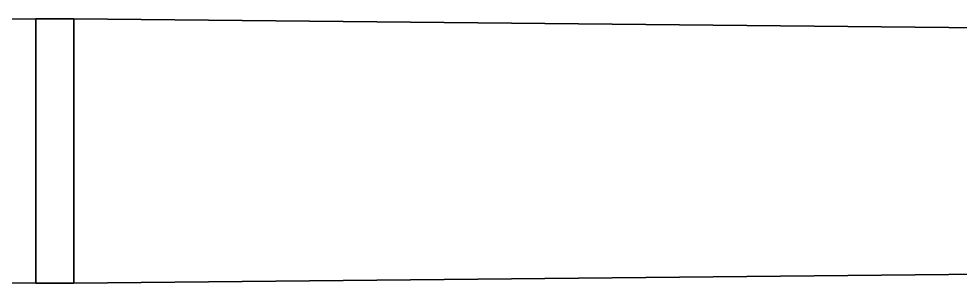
# Model space of a CAD drawing. Extents: x 377 to 822, y 181 to 641.
# Drawn here: x 437.18 to 479.06, y 414.62 to 426.38 of the extents above; entities that cross this region are included whole.
import ezdxf

# ---------------------------------------------------------------- set-up
doc = ezdxf.new("R2010")
doc.units = 0

msp = doc.modelspace()

# ---------------------------------------------------------------- linework, layer by layer
at = {"color": 7, "lineweight": 35}
for p, q in [((404.129, 426.1), (437.929, 426.38)), ((514.579, 425.65), (439.629, 426.38)), ((514.579, 415.35), (439.629, 414.62)), ((404.129, 414.9), (437.929, 414.62))]:
    msp.add_line(p, q, dxfattribs=at)
at = {"color": 7, "lineweight": 35, "ltscale": 0.043056}
for p, q in [((437.929, 424.658), (437.929, 426.38)), ((437.929, 424.658), (437.929, 426.38)), ((437.929, 414.62), (437.929, 416.342)), ((437.929, 416.342), (437.929, 414.62))]:
    msp.add_line(p, q, dxfattribs=at)
at = {"color": 7, "lineweight": 35, "ltscale": 0.0425}
for p, q in [((437.929, 426.38), (439.629, 426.38)), ((437.929, 414.62), (439.629, 414.62))]:
    msp.add_line(p, q, dxfattribs=at)
at = {"color": 7, "lineweight": 35, "ltscale": 0.294}
msp.add_line((439.629, 414.62), (439.629, 426.38), dxfattribs=at)
at = {"color": 7, "lineweight": 35, "ltscale": 0.147}
for p, q in [((439.629, 420.5), (439.629, 426.38)), ((439.629, 414.62), (439.629, 420.5))]:
    msp.add_line(p, q, dxfattribs=at)
at = {"color": 7, "lineweight": 35, "ltscale": 0.103944}
for p, q in [((437.929, 420.5), (437.929, 424.658)), ((437.929, 424.658), (437.929, 420.5)), ((437.929, 416.342), (437.929, 420.5)), ((437.929, 416.342), (437.929, 420.5))]:
    msp.add_line(p, q, dxfattribs=at)

doc.saveas('drawing.dxf')
